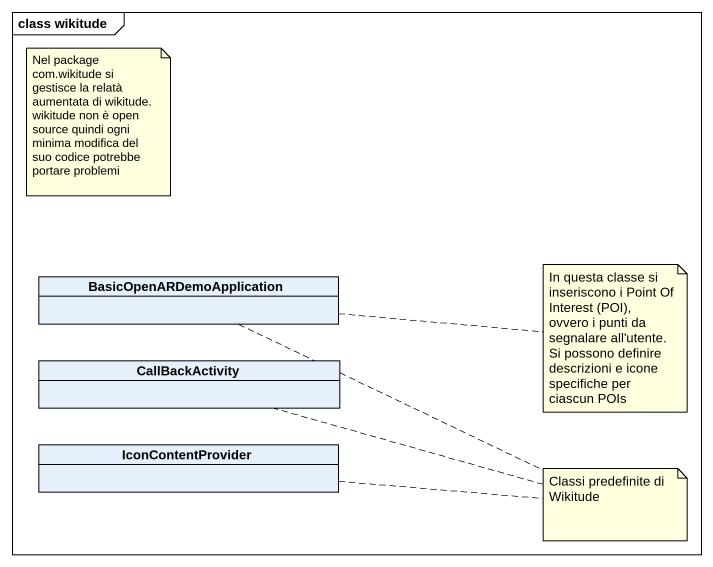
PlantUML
@startuml
mainframe class wikitude
hide circle
hide empty members
class BasicOpenARDemoApplication
class CallBackActivity
class IconContentProvider
note as N1
  Nel package com.wikitude si gestisce la relatà aumentata di wikitude. wikitude non è open source quindi ogni minima modifica del suo codice potrebbe portare problemi
end note
note right of BasicOpenARDemoApplication : In questa classe si inseriscono i Point Of Interest (POI), ovvero i punti da segnalare all'utente. Si possono definire descrizioni e icone specifiche per ciascun POIs
note as N3
  Classi predefinite di Wikitude
end note
N3 .. BasicOpenARDemoApplication
N3 .. CallBackActivity
N3 .. IconContentProvider
@enduml
